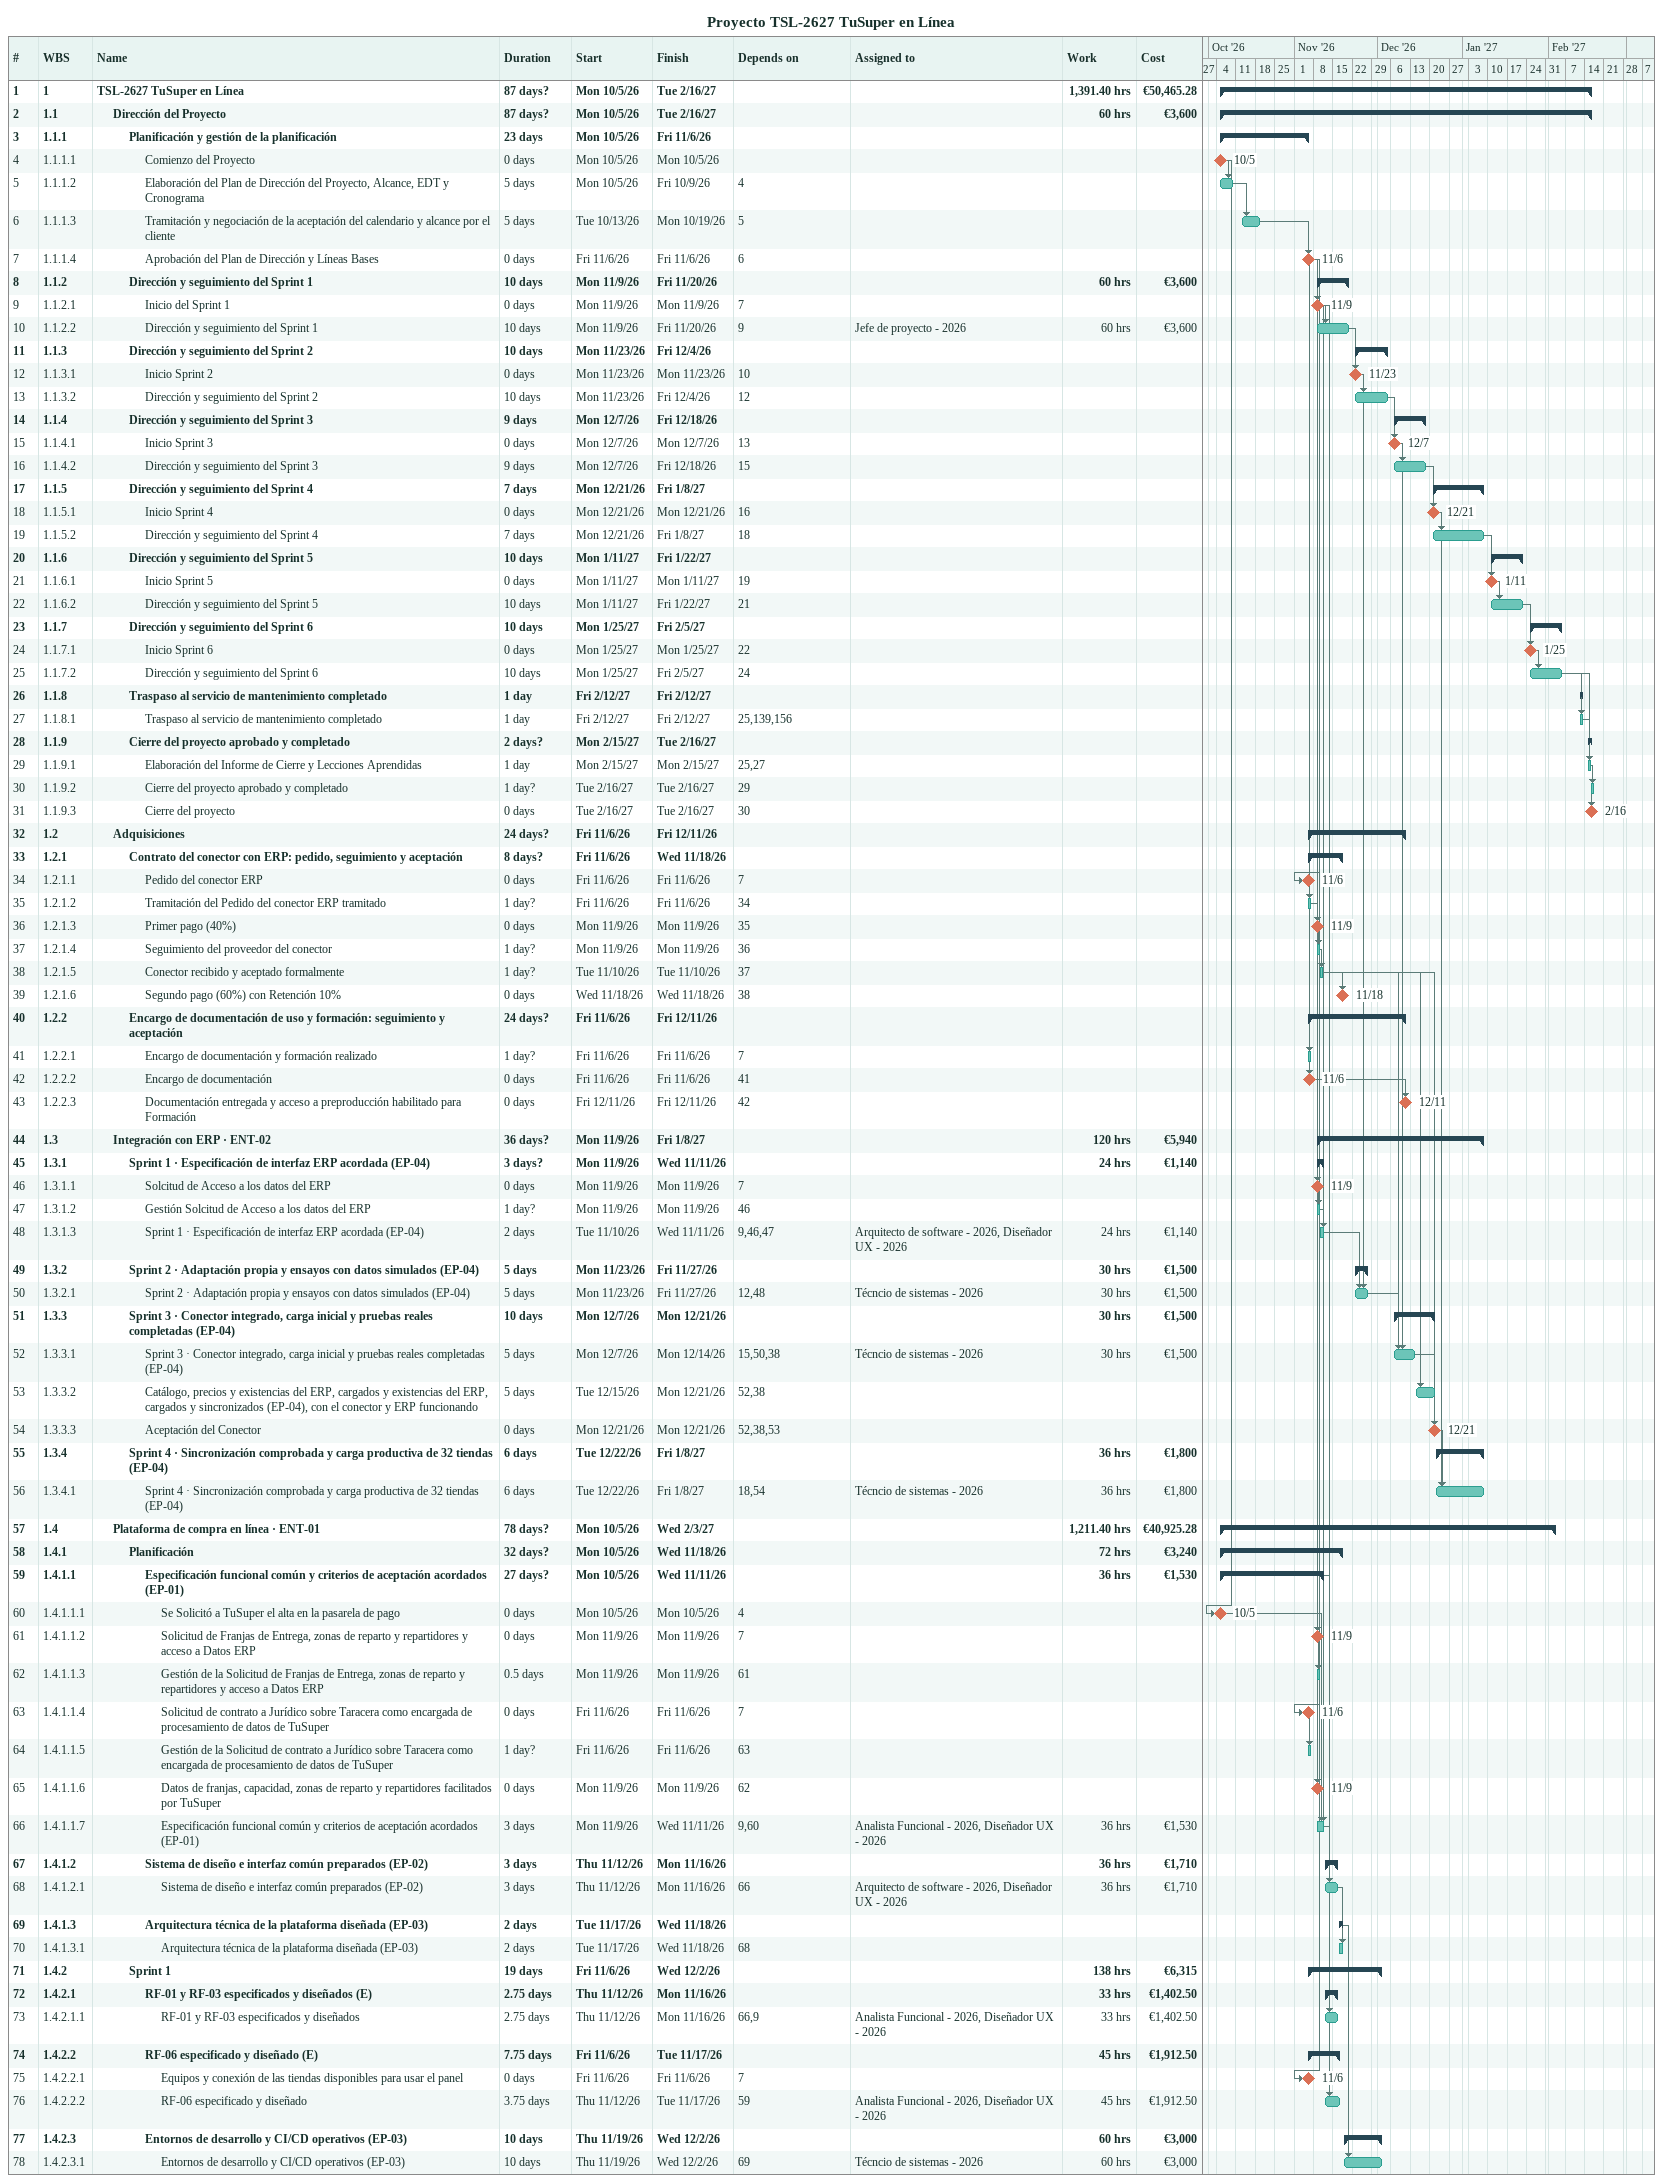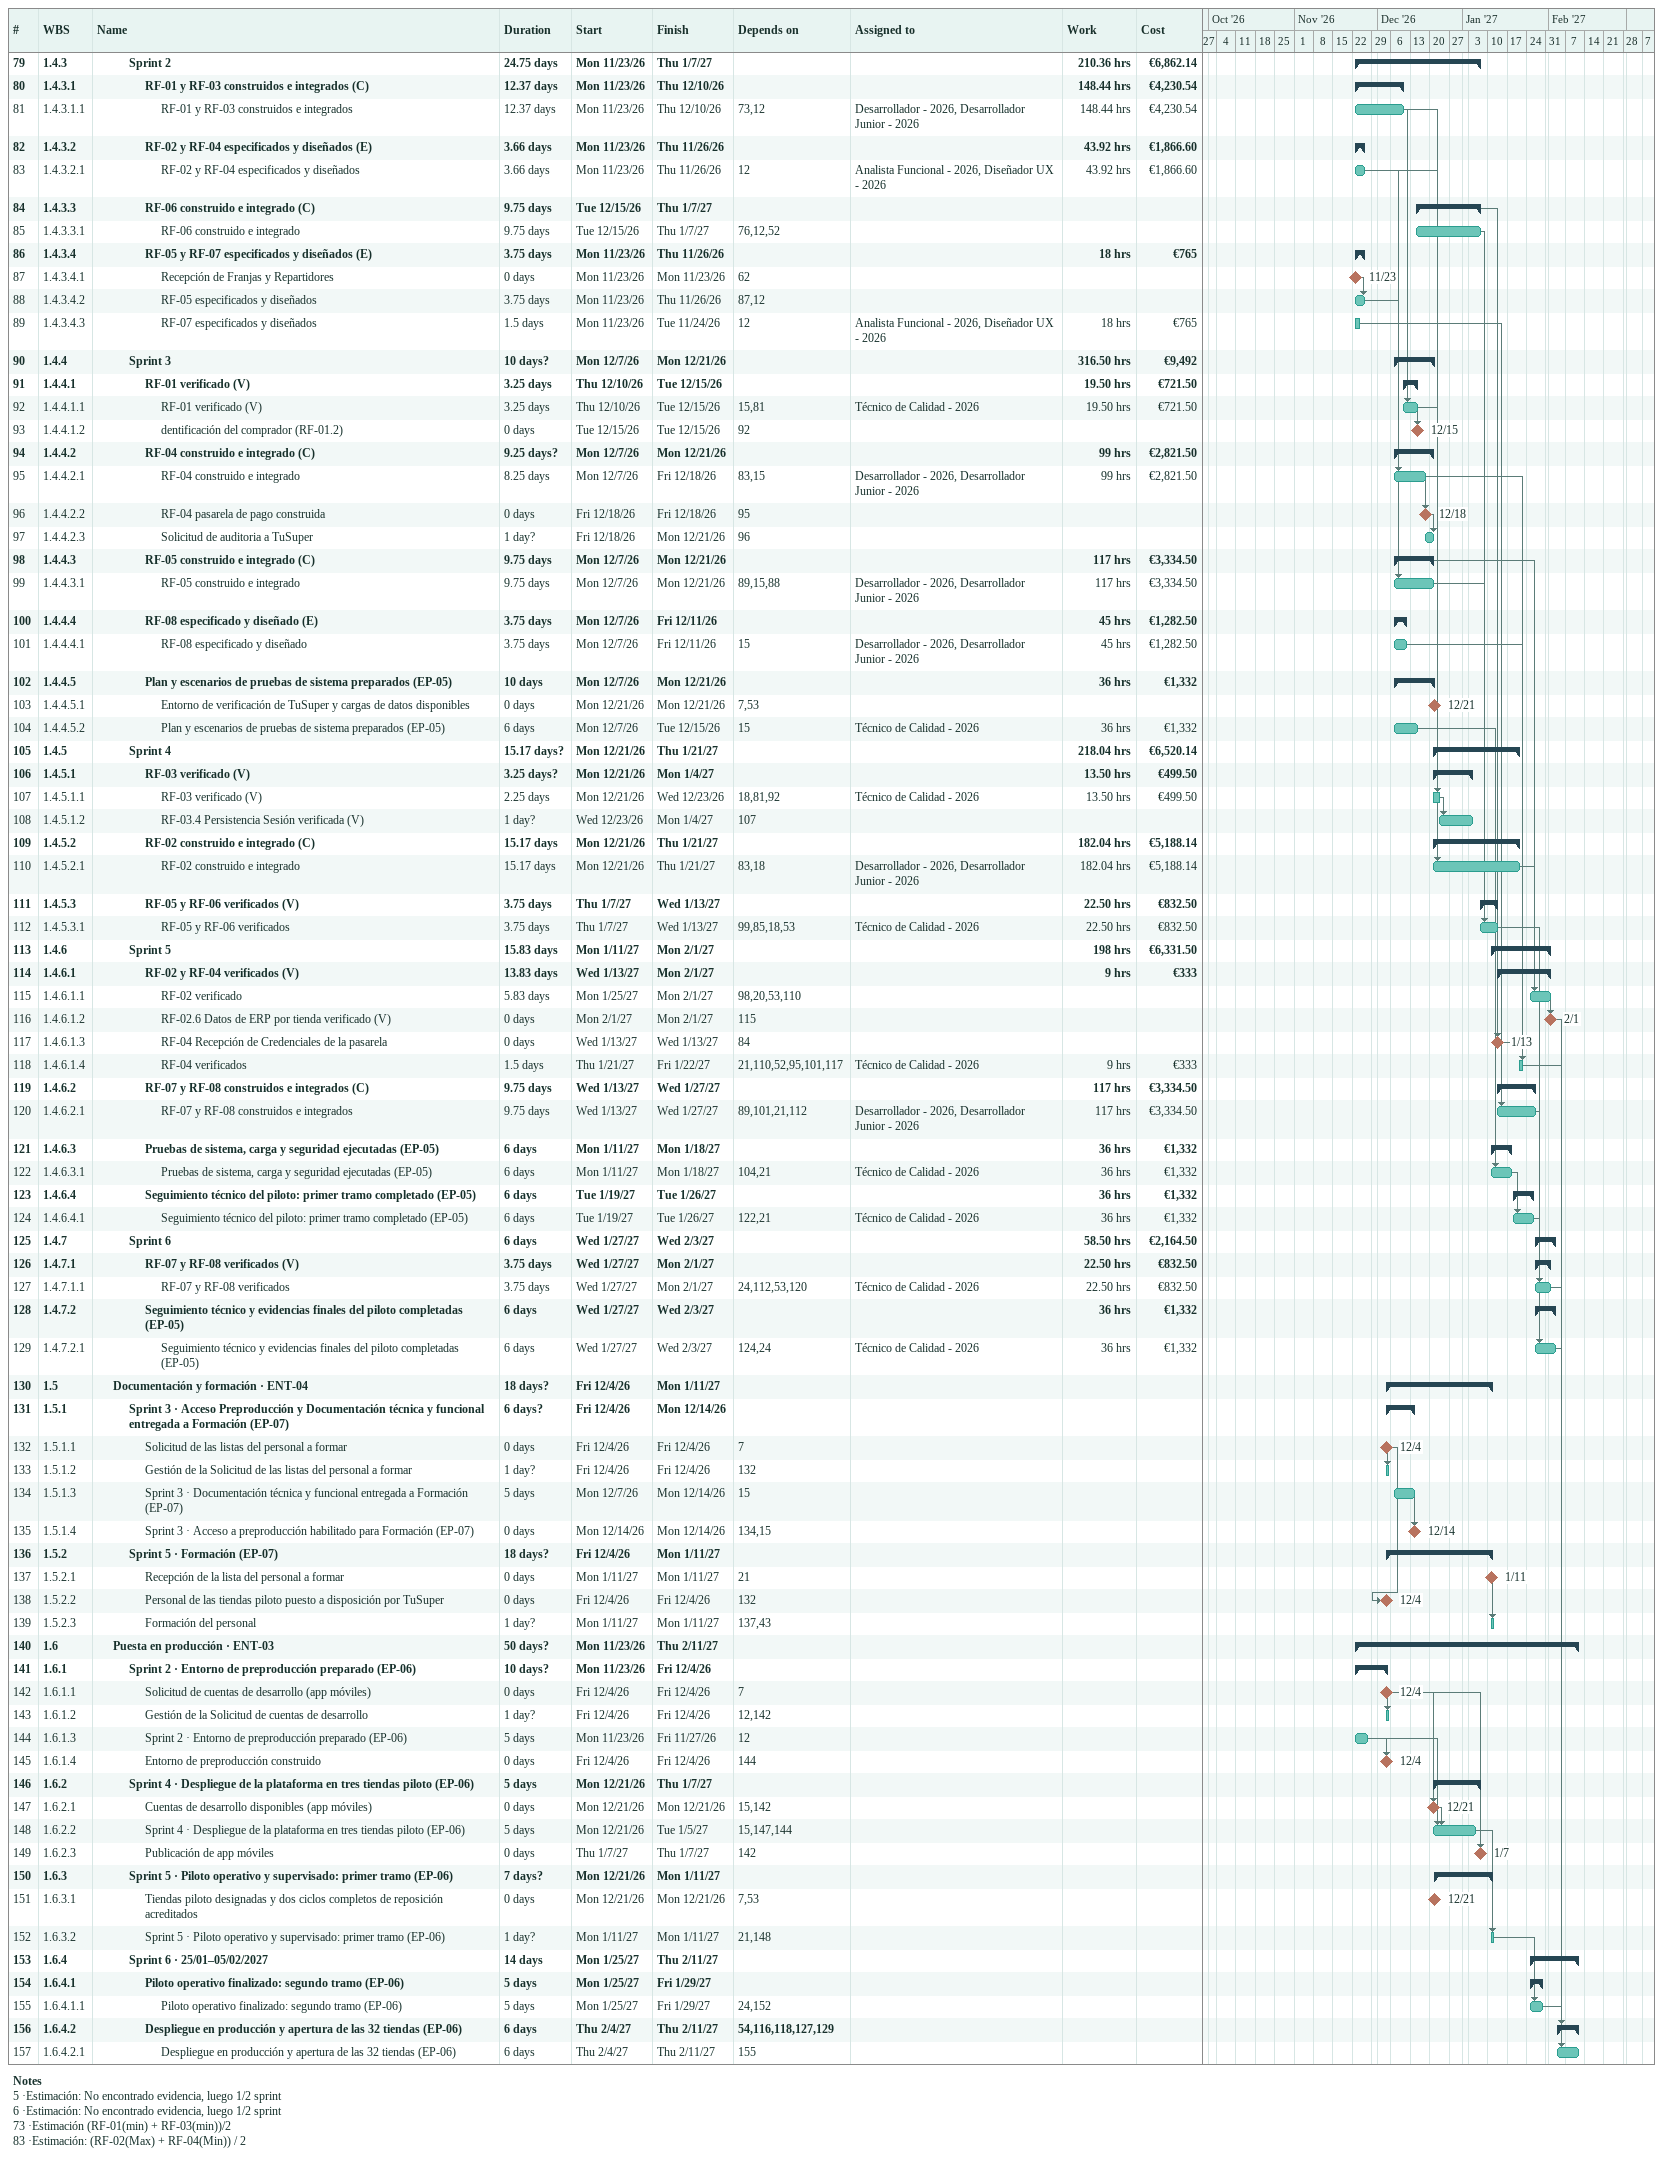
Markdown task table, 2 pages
Proyecto TSL-2627 TuSuper en Línea

| ID | WBS | Task | Duration | Start | Finish | Predecessors | Resources | Work (h) | Cost (€) |
|---|---|---|---|---|---|---|---|---|---|
| 1 | 1 | **TSL-2627 TuSuper en Línea** | 87d? | 2026-10-05 | 2027-02-16 |  |  | 1391.40 | 50465.28 |
| 2 | 1.1 | **Dirección del Proyecto** | 87d? | 2026-10-05 | 2027-02-16 |  |  | 60 | 3600 |
| 3 | 1.1.1 | **Planificación y gestión de la planificación** | 23d | 2026-10-05 | 2026-11-06 |  |  |  |  |
| 4 | 1.1.1.1 | Comienzo del Proyecto | 0d | 2026-10-05 | 2026-10-05 |  |  |  |  |
| 5 | 1.1.1.2 | Elaboración del Plan de Dirección del Proyecto, Alcance, EDT y Cronograma | 5d | 2026-10-05 | 2026-10-09 | 4 |  |  |  |
| 6 | 1.1.1.3 | Tramitación y negociación de la aceptación del calendario y alcance por el cliente | 5d | 2026-10-13 | 2026-10-19 | 5 |  |  |  |
| 7 | 1.1.1.4 | Aprobación del Plan de Dirección y Líneas Bases | 0d | 2026-11-06 | 2026-11-06 | 6 |  |  |  |
| 8 | 1.1.2 | **Dirección y seguimiento del Sprint 1** | 10d | 2026-11-09 | 2026-11-20 |  |  | 60 | 3600 |
| 9 | 1.1.2.1 | Inicio del Sprint 1 | 0d | 2026-11-09 | 2026-11-09 | 7 |  |  |  |
| 10 | 1.1.2.2 | Dirección y seguimiento del Sprint 1 | 10d | 2026-11-09 | 2026-11-20 | 9 | Jefe de proyecto - 2026 | 60 | 3600 |
| 11 | 1.1.3 | **Dirección y seguimiento del Sprint 2** | 10d | 2026-11-23 | 2026-12-04 |  |  |  |  |
| 12 | 1.1.3.1 | Inicio Sprint 2 | 0d | 2026-11-23 | 2026-11-23 | 10 |  |  |  |
| 13 | 1.1.3.2 | Dirección y seguimiento del Sprint 2 | 10d | 2026-11-23 | 2026-12-04 | 12 |  |  |  |
| 14 | 1.1.4 | **Dirección y seguimiento del Sprint 3** | 9d | 2026-12-07 | 2026-12-18 |  |  |  |  |
| 15 | 1.1.4.1 | Inicio Sprint 3 | 0d | 2026-12-07 | 2026-12-07 | 13 |  |  |  |
| 16 | 1.1.4.2 | Dirección y seguimiento del Sprint 3 | 9d | 2026-12-07 | 2026-12-18 | 15 |  |  |  |
| 17 | 1.1.5 | **Dirección y seguimiento del Sprint 4** | 7d | 2026-12-21 | 2027-01-08 |  |  |  |  |
| 18 | 1.1.5.1 | Inicio Sprint 4 | 0d | 2026-12-21 | 2026-12-21 | 16 |  |  |  |
| 19 | 1.1.5.2 | Dirección y seguimiento del Sprint 4 | 7d | 2026-12-21 | 2027-01-08 | 18 |  |  |  |
| 20 | 1.1.6 | **Dirección y seguimiento del Sprint 5** | 10d | 2027-01-11 | 2027-01-22 |  |  |  |  |
| 21 | 1.1.6.1 | Inicio Sprint 5 | 0d | 2027-01-11 | 2027-01-11 | 19 |  |  |  |
| 22 | 1.1.6.2 | Dirección y seguimiento del Sprint 5 | 10d | 2027-01-11 | 2027-01-22 | 21 |  |  |  |
| 23 | 1.1.7 | **Dirección y seguimiento del Sprint 6** | 10d | 2027-01-25 | 2027-02-05 |  |  |  |  |
| 24 | 1.1.7.1 | Inicio Sprint 6 | 0d | 2027-01-25 | 2027-01-25 | 22 |  |  |  |
| 25 | 1.1.7.2 | Dirección y seguimiento del Sprint 6 | 10d | 2027-01-25 | 2027-02-05 | 24 |  |  |  |
| 26 | 1.1.8 | **Traspaso al servicio de mantenimiento completado** | 1d | 2027-02-12 | 2027-02-12 |  |  |  |  |
| 27 | 1.1.8.1 | Traspaso al servicio de mantenimiento completado | 1d | 2027-02-12 | 2027-02-12 | 25, 139, 156 |  |  |  |
| 28 | 1.1.9 | **Cierre del proyecto aprobado y completado** | 2d? | 2027-02-15 | 2027-02-16 |  |  |  |  |
| 29 | 1.1.9.1 | Elaboración del Informe de Cierre y Lecciones Aprendidas | 1d | 2027-02-15 | 2027-02-15 | 25, 27 |  |  |  |
| 30 | 1.1.9.2 | Cierre del proyecto aprobado y completado | 1d? | 2027-02-16 | 2027-02-16 | 29 |  |  |  |
| 31 | 1.1.9.3 | Cierre del proyecto | 0d | 2027-02-16 | 2027-02-16 | 30 |  |  |  |
| 32 | 1.2 | **Adquisiciones** | 24d? | 2026-11-06 | 2026-12-11 |  |  |  |  |
| 33 | 1.2.1 | **Contrato del conector con ERP: pedido, seguimiento y aceptación** | 8d? | 2026-11-06 | 2026-11-18 |  |  |  |  |
| 34 | 1.2.1.1 | Pedido del conector ERP | 0d | 2026-11-06 | 2026-11-06 | 7 |  |  |  |
| 35 | 1.2.1.2 | Tramitación del Pedido del conector ERP tramitado | 1d? | 2026-11-06 | 2026-11-06 | 34 |  |  |  |
| 36 | 1.2.1.3 | Primer pago (40%) | 0d | 2026-11-09 | 2026-11-09 | 35 |  |  |  |
| 37 | 1.2.1.4 | Seguimiento del proveedor del conector | 1d? | 2026-11-09 | 2026-11-09 | 36 |  |  |  |
| 38 | 1.2.1.5 | Conector recibido y aceptado formalmente | 1d? | 2026-11-10 | 2026-11-10 | 37 |  |  |  |
| 39 | 1.2.1.6 | Segundo pago (60%) con Retención 10% | 0d | 2026-11-18 | 2026-11-18 | 38 |  |  |  |
| 40 | 1.2.2 | **Encargo de documentación de uso y formación: seguimiento y aceptación** | 24d? | 2026-11-06 | 2026-12-11 |  |  |  |  |
| 41 | 1.2.2.1 | Encargo de documentación y formación realizado | 1d? | 2026-11-06 | 2026-11-06 | 7 |  |  |  |
| 42 | 1.2.2.2 | Encargo de documentación | 0d | 2026-11-06 | 2026-11-06 | 41 |  |  |  |
| 43 | 1.2.2.3 | Documentación entregada y acceso a preproducción habilitado para Formación | 0d | 2026-12-11 | 2026-12-11 | 42 |  |  |  |
| 44 | 1.3 | **Integración con ERP · ENT-02** | 36d? | 2026-11-09 | 2027-01-08 |  |  | 120 | 5940 |
| 45 | 1.3.1 | **Sprint 1 · Especificación de interfaz ERP acordada (EP-04)** | 3d? | 2026-11-09 | 2026-11-11 |  |  | 24 | 1140 |
| 46 | 1.3.1.1 | Solcitud de Acceso a los datos del ERP | 0d | 2026-11-09 | 2026-11-09 | 7 |  |  |  |
| 47 | 1.3.1.2 | Gestión Solcitud de Acceso a los datos del ERP | 1d? | 2026-11-09 | 2026-11-09 | 46 |  |  |  |
| 48 | 1.3.1.3 | Sprint 1 · Especificación de interfaz ERP acordada (EP-04) | 2d | 2026-11-10 | 2026-11-11 | 9, 46, 47 | Arquitecto de software - 2026, Diseñador UX - 2026 | 24 | 1140 |
| 49 | 1.3.2 | **Sprint 2 · Adaptación propia y ensayos con datos simulados (EP-04)** | 5d | 2026-11-23 | 2026-11-27 |  |  | 30 | 1500 |
| 50 | 1.3.2.1 | Sprint 2 · Adaptación propia y ensayos con datos simulados (EP-04) | 5d | 2026-11-23 | 2026-11-27 | 12, 48 | Técncio de sistemas - 2026 | 30 | 1500 |
| 51 | 1.3.3 | **Sprint 3 · Conector integrado, carga inicial y pruebas reales completadas (EP-04)** | 10d | 2026-12-07 | 2026-12-21 |  |  | 30 | 1500 |
| 52 | 1.3.3.1 | Sprint 3 · Conector integrado, carga inicial y pruebas reales completadas (EP-04) | 5d | 2026-12-07 | 2026-12-14 | 15, 50, 38 | Técncio de sistemas - 2026 | 30 | 1500 |
| 53 | 1.3.3.2 | Catálogo, precios y existencias del ERP, cargados y existencias del ERP, cargados y sincronizados (EP-04), con el conector y ERP funcionando | 5d | 2026-12-15 | 2026-12-21 | 52, 38 |  |  |  |
| 54 | 1.3.3.3 | Aceptación del Conector | 0d | 2026-12-21 | 2026-12-21 | 52, 38, 53 |  |  |  |
| 55 | 1.3.4 | **Sprint 4 · Sincronización comprobada y carga productiva de 32 tiendas (EP-04)** | 6d | 2026-12-22 | 2027-01-08 |  |  | 36 | 1800 |
| 56 | 1.3.4.1 | Sprint 4 · Sincronización comprobada y carga productiva de 32 tiendas (EP-04) | 6d | 2026-12-22 | 2027-01-08 | 18, 54 | Técncio de sistemas - 2026 | 36 | 1800 |
| 57 | 1.4 | **Plataforma de compra en línea · ENT-01** | 78d? | 2026-10-05 | 2027-02-03 |  |  | 1211.40 | 40925.28 |
| 58 | 1.4.1 | **Planificación** | 32d? | 2026-10-05 | 2026-11-18 |  |  | 72 | 3240 |
| 59 | 1.4.1.1 | **Especificación funcional común y criterios de aceptación acordados (EP-01)** | 27d? | 2026-10-05 | 2026-11-11 |  |  | 36 | 1530 |
| 60 | 1.4.1.1.1 | Se Solicitó a TuSuper el alta en la pasarela de pago | 0d | 2026-10-05 | 2026-10-05 | 4 |  |  |  |
| 61 | 1.4.1.1.2 | Solicitud de Franjas de Entrega, zonas de reparto y repartidores y acceso a Datos ERP | 0d | 2026-11-09 | 2026-11-09 | 7 |  |  |  |
| 62 | 1.4.1.1.3 | Gestión de la Solicitud de Franjas de Entrega, zonas de reparto y repartidores y acceso a Datos ERP | 0.5d | 2026-11-09 | 2026-11-09 | 61 |  |  |  |
| 63 | 1.4.1.1.4 | Solicitud de contrato a Jurídico sobre Taracera como encargada de procesamiento de datos de TuSuper | 0d | 2026-11-06 | 2026-11-06 | 7 |  |  |  |
| 64 | 1.4.1.1.5 | Gestión de la Solicitud de contrato a Jurídico sobre Taracera como encargada de procesamiento de datos de TuSuper | 1d? | 2026-11-06 | 2026-11-06 | 63 |  |  |  |
| 65 | 1.4.1.1.6 | Datos de franjas, capacidad, zonas de reparto y repartidores facilitados por TuSuper | 0d | 2026-11-09 | 2026-11-09 | 62 |  |  |  |
| 66 | 1.4.1.1.7 | Especificación funcional común y criterios de aceptación acordados (EP-01) | 3d | 2026-11-09 | 2026-11-11 | 9, 60 | Analista Funcional - 2026, Diseñador UX - 2026 | 36 | 1530 |
| 67 | 1.4.1.2 | **Sistema de diseño e interfaz común preparados (EP-02)** | 3d | 2026-11-12 | 2026-11-16 |  |  | 36 | 1710 |
| 68 | 1.4.1.2.1 | Sistema de diseño e interfaz común preparados (EP-02) | 3d | 2026-11-12 | 2026-11-16 | 66 | Arquitecto de software - 2026, Diseñador UX - 2026 | 36 | 1710 |
| 69 | 1.4.1.3 | **Arquitectura técnica de la plataforma diseñada (EP-03)** | 2d | 2026-11-17 | 2026-11-18 |  |  |  |  |
| 70 | 1.4.1.3.1 | Arquitectura técnica de la plataforma diseñada (EP-03) | 2d | 2026-11-17 | 2026-11-18 | 68 |  |  |  |
| 71 | 1.4.2 | **Sprint 1** | 19d | 2026-11-06 | 2026-12-02 |  |  | 138 | 6315 |
| 72 | 1.4.2.1 | **RF-01 y RF-03 especificados y diseñados (E)** | 2.75d | 2026-11-12 | 2026-11-16 |  |  | 33 | 1402.50 |
| 73 | 1.4.2.1.1 | RF-01 y RF-03 especificados y diseñados | 2.75d | 2026-11-12 | 2026-11-16 | 66, 9 | Analista Funcional - 2026, Diseñador UX - 2026 | 33 | 1402.50 |
| 74 | 1.4.2.2 | **RF-06 especificado y diseñado (E)** | 7.75d | 2026-11-06 | 2026-11-17 |  |  | 45 | 1912.50 |
| 75 | 1.4.2.2.1 | Equipos y conexión de las tiendas disponibles para usar el panel | 0d | 2026-11-06 | 2026-11-06 | 7 |  |  |  |
| 76 | 1.4.2.2.2 | RF-06 especificado y diseñado | 3.75d | 2026-11-12 | 2026-11-17 | 59 | Analista Funcional - 2026, Diseñador UX - 2026 | 45 | 1912.50 |
| 77 | 1.4.2.3 | **Entornos de desarrollo y CI/CD operativos (EP-03)** | 10d | 2026-11-19 | 2026-12-02 |  |  | 60 | 3000 |
| 78 | 1.4.2.3.1 | Entornos de desarrollo y CI/CD operativos (EP-03) | 10d | 2026-11-19 | 2026-12-02 | 69 | Técncio de sistemas - 2026 | 60 | 3000 |
| 79 | 1.4.3 | **Sprint 2** | 24.75d | 2026-11-23 | 2027-01-07 |  |  | 210.36 | 6862.14 |
| 80 | 1.4.3.1 | **RF-01 y RF-03 construidos e integrados (C)** | 12.37d | 2026-11-23 | 2026-12-10 |  |  | 148.44 | 4230.54 |
| 81 | 1.4.3.1.1 | RF-01 y RF-03 construidos e integrados | 12.37d | 2026-11-23 | 2026-12-10 | 73, 12 | Desarrollador - 2026, Desarrollador Junior - 2026 | 148.44 | 4230.54 |
| 82 | 1.4.3.2 | **RF-02 y RF-04 especificados y diseñados (E)** | 3.66d | 2026-11-23 | 2026-11-26 |  |  | 43.92 | 1866.60 |
| 83 | 1.4.3.2.1 | RF-02 y RF-04 especificados y diseñados | 3.66d | 2026-11-23 | 2026-11-26 | 12 | Analista Funcional - 2026, Diseñador UX - 2026 | 43.92 | 1866.60 |
| 84 | 1.4.3.3 | **RF-06 construido e integrado (C)** | 9.75d | 2026-12-15 | 2027-01-07 |  |  |  |  |
| 85 | 1.4.3.3.1 | RF-06 construido e integrado | 9.75d | 2026-12-15 | 2027-01-07 | 76, 12, 52 |  |  |  |
| 86 | 1.4.3.4 | **RF-05 y RF-07 especificados y diseñados (E)** | 3.75d | 2026-11-23 | 2026-11-26 |  |  | 18 | 765 |
| 87 | 1.4.3.4.1 | Recepción de Franjas y Repartidores | 0d | 2026-11-23 | 2026-11-23 | 62 |  |  |  |
| 88 | 1.4.3.4.2 | RF-05 especificados y diseñados | 3.75d | 2026-11-23 | 2026-11-26 | 87, 12 |  |  |  |
| 89 | 1.4.3.4.3 | RF-07 especificados y diseñados | 1.5d | 2026-11-23 | 2026-11-24 | 12 | Analista Funcional - 2026, Diseñador UX - 2026 | 18 | 765 |
| 90 | 1.4.4 | **Sprint 3** | 10d? | 2026-12-07 | 2026-12-21 |  |  | 316.50 | 9492 |
| 91 | 1.4.4.1 | **RF-01 verificado (V)** | 3.25d | 2026-12-10 | 2026-12-15 |  |  | 19.50 | 721.50 |
| 92 | 1.4.4.1.1 | RF-01 verificado (V) | 3.25d | 2026-12-10 | 2026-12-15 | 15, 81 | Técnico de Calidad - 2026 | 19.50 | 721.50 |
| 93 | 1.4.4.1.2 | dentificación del comprador (RF-01.2) | 0d | 2026-12-15 | 2026-12-15 | 92 |  |  |  |
| 94 | 1.4.4.2 | **RF-04 construido e integrado (C)** | 9.25d? | 2026-12-07 | 2026-12-21 |  |  | 99 | 2821.50 |
| 95 | 1.4.4.2.1 | RF-04 construido e integrado | 8.25d | 2026-12-07 | 2026-12-18 | 83, 15 | Desarrollador - 2026, Desarrollador Junior - 2026 | 99 | 2821.50 |
| 96 | 1.4.4.2.2 | RF-04 pasarela de pago construida | 0d | 2026-12-18 | 2026-12-18 | 95 |  |  |  |
| 97 | 1.4.4.2.3 | Solicitud de auditoria a TuSuper | 1d? | 2026-12-18 | 2026-12-21 | 96 |  |  |  |
| 98 | 1.4.4.3 | **RF-05 construido e integrado (C)** | 9.75d | 2026-12-07 | 2026-12-21 |  |  | 117 | 3334.50 |
| 99 | 1.4.4.3.1 | RF-05 construido e integrado | 9.75d | 2026-12-07 | 2026-12-21 | 89, 15, 88 | Desarrollador - 2026, Desarrollador Junior - 2026 | 117 | 3334.50 |
| 100 | 1.4.4.4 | **RF-08 especificado y diseñado (E)** | 3.75d | 2026-12-07 | 2026-12-11 |  |  | 45 | 1282.50 |
| 101 | 1.4.4.4.1 | RF-08 especificado y diseñado | 3.75d | 2026-12-07 | 2026-12-11 | 15 | Desarrollador - 2026, Desarrollador Junior - 2026 | 45 | 1282.50 |
| 102 | 1.4.4.5 | **Plan y escenarios de pruebas de sistema preparados (EP-05)** | 10d | 2026-12-07 | 2026-12-21 |  |  | 36 | 1332 |
| 103 | 1.4.4.5.1 | Entorno de verificación de TuSuper y cargas de datos disponibles | 0d | 2026-12-21 | 2026-12-21 | 7, 53 |  |  |  |
| 104 | 1.4.4.5.2 | Plan y escenarios de pruebas de sistema preparados (EP-05) | 6d | 2026-12-07 | 2026-12-15 | 15 | Técnico de Calidad - 2026 | 36 | 1332 |
| 105 | 1.4.5 | **Sprint 4** | 15.17d? | 2026-12-21 | 2027-01-21 |  |  | 218.04 | 6520.14 |
| 106 | 1.4.5.1 | **RF-03 verificado (V)** | 3.25d? | 2026-12-21 | 2027-01-04 |  |  | 13.50 | 499.50 |
| 107 | 1.4.5.1.1 | RF-03 verificado (V) | 2.25d | 2026-12-21 | 2026-12-23 | 18, 81, 92 | Técnico de Calidad - 2026 | 13.50 | 499.50 |
| 108 | 1.4.5.1.2 | RF-03.4 Persistencia Sesión verificada (V) | 1d? | 2026-12-23 | 2027-01-04 | 107 |  |  |  |
| 109 | 1.4.5.2 | **RF-02 construido e integrado (C)** | 15.17d | 2026-12-21 | 2027-01-21 |  |  | 182.04 | 5188.14 |
| 110 | 1.4.5.2.1 | RF-02 construido e integrado | 15.17d | 2026-12-21 | 2027-01-21 | 83, 18 | Desarrollador - 2026, Desarrollador Junior - 2026 | 182.04 | 5188.14 |
| 111 | 1.4.5.3 | **RF-05 y RF-06 verificados (V)** | 3.75d | 2027-01-07 | 2027-01-13 |  |  | 22.50 | 832.50 |
| 112 | 1.4.5.3.1 | RF-05 y RF-06 verificados | 3.75d | 2027-01-07 | 2027-01-13 | 99, 85, 18, 53 | Técnico de Calidad - 2026 | 22.50 | 832.50 |
| 113 | 1.4.6 | **Sprint 5** | 15.83d | 2027-01-11 | 2027-02-01 |  |  | 198 | 6331.50 |
| 114 | 1.4.6.1 | **RF-02 y RF-04 verificados (V)** | 13.83d | 2027-01-13 | 2027-02-01 |  |  | 9 | 333 |
| 115 | 1.4.6.1.1 | RF-02 verificado | 5.83d | 2027-01-25 | 2027-02-01 | 98, 20, 53, 110 |  |  |  |
| 116 | 1.4.6.1.2 | RF-02.6 Datos de ERP por tienda verificado (V) | 0d | 2027-02-01 | 2027-02-01 | 115 |  |  |  |
| 117 | 1.4.6.1.3 | RF-04 Recepción de Credenciales de la pasarela | 0d | 2027-01-13 | 2027-01-13 | 84 |  |  |  |
| 118 | 1.4.6.1.4 | RF-04 verificados | 1.5d | 2027-01-21 | 2027-01-22 | 21, 110, 52, 95, 101, 117 | Técnico de Calidad - 2026 | 9 | 333 |
| 119 | 1.4.6.2 | **RF-07 y RF-08 construidos e integrados (C)** | 9.75d | 2027-01-13 | 2027-01-27 |  |  | 117 | 3334.50 |
| 120 | 1.4.6.2.1 | RF-07 y RF-08 construidos e integrados | 9.75d | 2027-01-13 | 2027-01-27 | 89, 101, 21, 112 | Desarrollador - 2026, Desarrollador Junior - 2026 | 117 | 3334.50 |
| 121 | 1.4.6.3 | **Pruebas de sistema, carga y seguridad ejecutadas (EP-05)** | 6d | 2027-01-11 | 2027-01-18 |  |  | 36 | 1332 |
| 122 | 1.4.6.3.1 | Pruebas de sistema, carga y seguridad ejecutadas (EP-05) | 6d | 2027-01-11 | 2027-01-18 | 104, 21 | Técnico de Calidad - 2026 | 36 | 1332 |
| 123 | 1.4.6.4 | **Seguimiento técnico del piloto: primer tramo completado (EP-05)** | 6d | 2027-01-19 | 2027-01-26 |  |  | 36 | 1332 |
| 124 | 1.4.6.4.1 | Seguimiento técnico del piloto: primer tramo completado (EP-05) | 6d | 2027-01-19 | 2027-01-26 | 122, 21 | Técnico de Calidad - 2026 | 36 | 1332 |
| 125 | 1.4.7 | **Sprint 6** | 6d | 2027-01-27 | 2027-02-03 |  |  | 58.50 | 2164.50 |
| 126 | 1.4.7.1 | **RF-07 y RF-08 verificados (V)** | 3.75d | 2027-01-27 | 2027-02-01 |  |  | 22.50 | 832.50 |
| 127 | 1.4.7.1.1 | RF-07 y RF-08 verificados | 3.75d | 2027-01-27 | 2027-02-01 | 24, 112, 53, 120 | Técnico de Calidad - 2026 | 22.50 | 832.50 |
| 128 | 1.4.7.2 | **Seguimiento técnico y evidencias finales del piloto completadas (EP-05)** | 6d | 2027-01-27 | 2027-02-03 |  |  | 36 | 1332 |
| 129 | 1.4.7.2.1 | Seguimiento técnico y evidencias finales del piloto completadas (EP-05) | 6d | 2027-01-27 | 2027-02-03 | 124, 24 | Técnico de Calidad - 2026 | 36 | 1332 |
| 130 | 1.5 | **Documentación y formación · ENT-04** | 18d? | 2026-12-04 | 2027-01-11 |  |  |  |  |
| 131 | 1.5.1 | **Sprint 3 · Acceso Preproducción y Documentación técnica y funcional entregada a Formación (EP-07)** | 6d? | 2026-12-04 | 2026-12-14 |  |  |  |  |
| 132 | 1.5.1.1 | Solicitud de las listas del personal a formar | 0d | 2026-12-04 | 2026-12-04 | 7 |  |  |  |
| 133 | 1.5.1.2 | Gestión de la Solicitud de las listas del personal a formar | 1d? | 2026-12-04 | 2026-12-04 | 132 |  |  |  |
| 134 | 1.5.1.3 | Sprint 3 · Documentación técnica y funcional entregada a Formación (EP-07) | 5d | 2026-12-07 | 2026-12-14 | 15 |  |  |  |
| 135 | 1.5.1.4 | Sprint 3 · Acceso a preproducción habilitado para Formación (EP-07) | 0d | 2026-12-14 | 2026-12-14 | 134, 15 |  |  |  |
| 136 | 1.5.2 | **Sprint 5 · Formación (EP-07)** | 18d? | 2026-12-04 | 2027-01-11 |  |  |  |  |
| 137 | 1.5.2.1 | Recepción de la lista del personal a formar | 0d | 2027-01-11 | 2027-01-11 | 21 |  |  |  |
| 138 | 1.5.2.2 | Personal de las tiendas piloto puesto a disposición por TuSuper | 0d | 2026-12-04 | 2026-12-04 | 132 |  |  |  |
| 139 | 1.5.2.3 | Formación del personal | 1d? | 2027-01-11 | 2027-01-11 | 137, 43 |  |  |  |
| 140 | 1.6 | **Puesta en producción · ENT-03** | 50d? | 2026-11-23 | 2027-02-11 |  |  |  |  |
| 141 | 1.6.1 | **Sprint 2 · Entorno de preproducción preparado (EP-06)** | 10d? | 2026-11-23 | 2026-12-04 |  |  |  |  |
| 142 | 1.6.1.1 | Solicitud de cuentas de desarrollo (app móviles) | 0d | 2026-12-04 | 2026-12-04 | 7 |  |  |  |
| 143 | 1.6.1.2 | Gestión de la Solicitud de cuentas de desarrollo | 1d? | 2026-12-04 | 2026-12-04 | 12, 142 |  |  |  |
| 144 | 1.6.1.3 | Sprint 2 · Entorno de preproducción preparado (EP-06) | 5d | 2026-11-23 | 2026-11-27 | 12 |  |  |  |
| 145 | 1.6.1.4 | Entorno de preproducción construido | 0d | 2026-12-04 | 2026-12-04 | 144 |  |  |  |
| 146 | 1.6.2 | **Sprint 4 · Despliegue de la plataforma en tres tiendas piloto (EP-06)** | 5d | 2026-12-21 | 2027-01-07 |  |  |  |  |
| 147 | 1.6.2.1 | Cuentas de desarrollo disponibles (app móviles) | 0d | 2026-12-21 | 2026-12-21 | 15, 142 |  |  |  |
| 148 | 1.6.2.2 | Sprint 4 · Despliegue de la plataforma en tres tiendas piloto (EP-06) | 5d | 2026-12-21 | 2027-01-05 | 15, 147, 144 |  |  |  |
| 149 | 1.6.2.3 | Publicación de app móviles | 0d | 2027-01-07 | 2027-01-07 | 142 |  |  |  |
| 150 | 1.6.3 | **Sprint 5 · Piloto operativo y supervisado: primer tramo (EP-06)** | 7d? | 2026-12-21 | 2027-01-11 |  |  |  |  |
| 151 | 1.6.3.1 | Tiendas piloto designadas y dos ciclos completos de reposición acreditados | 0d | 2026-12-21 | 2026-12-21 | 7, 53 |  |  |  |
| 152 | 1.6.3.2 | Sprint 5 · Piloto operativo y supervisado: primer tramo (EP-06) | 1d? | 2027-01-11 | 2027-01-11 | 21, 148 |  |  |  |
| 153 | 1.6.4 | **Sprint 6 · 25/01–05/02/2027** | 14d | 2027-01-25 | 2027-02-11 |  |  |  |  |
| 154 | 1.6.4.1 | **Piloto operativo finalizado: segundo tramo (EP-06)** | 5d | 2027-01-25 | 2027-01-29 |  |  |  |  |
| 155 | 1.6.4.1.1 | Piloto operativo finalizado: segundo tramo (EP-06) | 5d | 2027-01-25 | 2027-01-29 | 24, 152 |  |  |  |
| 156 | 1.6.4.2 | **Despliegue en producción y apertura de las 32 tiendas (EP-06)** | 6d | 2027-02-04 | 2027-02-11 | 54, 116, 118, 127, 129 |  |  |  |
| 157 | 1.6.4.2.1 | Despliegue en producción y apertura de las 32 tiendas (EP-06) | 6d | 2027-02-04 | 2027-02-11 | 155 |  |  |  |

Notes
- 5: ·Estimación: No encontrado evidencia, luego 1/2 sprint
- 6: ·Estimación: No encontrado evidencia, luego 1/2 sprint
- 73: ·Estimación (RF-01(min) + RF-03(min))/2
- 83: ·Estimación: (RF-02(Max) + RF-04(Min)) / 2
